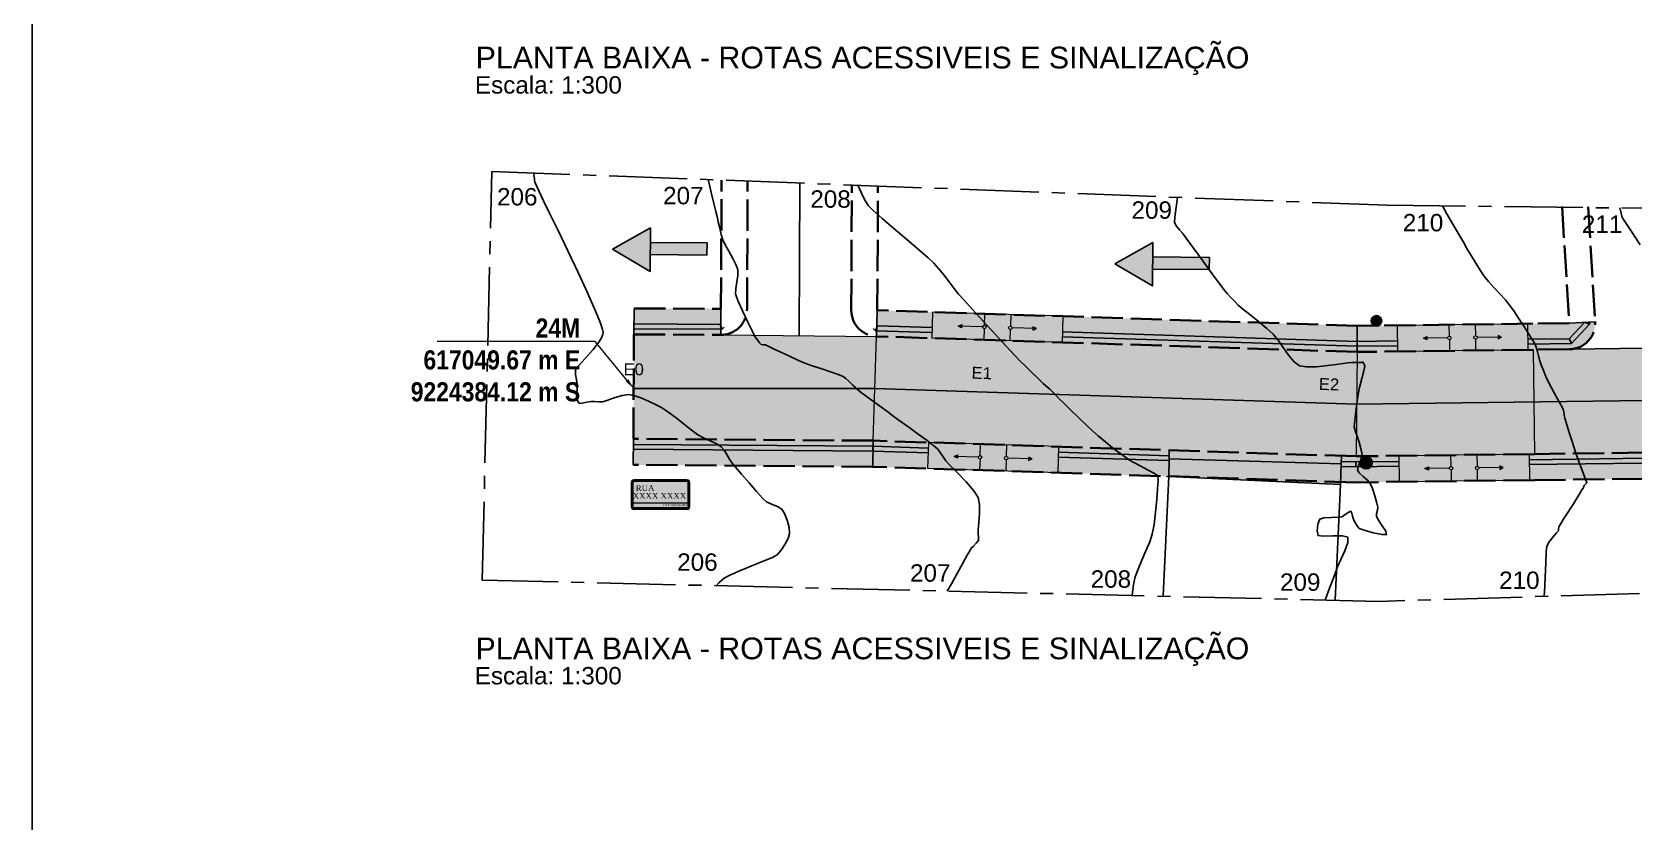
# Model space of a CAD drawing. Header units: feet. Extents: x 203667 to 205527, y 9204857 to 9205156.
# Drawn here: x 204513.6 to 204605.8, y 9204973.7 to 9205019.2 of the extents above; entities that cross this region are included whole.
import ezdxf
from ezdxf import colors
from ezdxf.entities.mleader import LeaderData, LeaderLine
from ezdxf.enums import TextEntityAlignment as Align
from ezdxf.math import Vec2, Vec3

# ---------------------------------------------------------------- set-up
doc = ezdxf.new("R2010")
doc.units = ezdxf.units.FT
doc.header["$LTSCALE"] = 0.3
doc.header["$MEASUREMENT"] = 0
for name, pattern in [('ACAD_ISO02W100', [15, 12, -3]), ('CENTER2', [1.125, 0.75, -0.125, 0.125, -0.125]), ('CONTINUO', [0])]:
    doc.linetypes.add(name, pattern=pattern)
for name, color, linetype in [('_EIXO PROJETADO', 2, 'Continuous'), ('C-ROAD-CNTR-N', 92, 'Continuous'), ('C1-HM-CURVA_INTERMEDIARIA', 3, 'Continuous'), ('C1-HM-CURVA_MESTRA', 5, 'Continuous'), ('CALÇADA', 3, 'Continuous'), ('Calçada Projetada', 20, 'Continuous'), ('Edificação Existente', 1, 'Continuous'), ('Estacas', 7, 'CONTINUO'), ('F-HZ-ESTACA', 98, 'Continuous'), ('L-tree', 102, 'Continuous'), ('Pavimento projetado', 51, 'Continuous'), ('PONTOS_SUBSTITUIDOS', 7, 'Continuous'), ('Poste e Rede Elétrica', 6, 'Continuous'), ('PST', 7, 'Continuous'), ('SINALIZACAO', 1, 'Continuous'), ('TEXTOS', 7, 'Continuous')]:
    doc.layers.add(name, color=color, linetype=linetype)
for name, color, linetype, lineweight in [('Alvenaria de 1 Vez', 6, 'ACAD_ISO02W100', 35), ('Cotas Acessibilidade', 5, 'Continuous', 25), ('Cotas Calçadas', 7, 'Continuous', 25), ('Detalhe 2', 1, 'Continuous', 18), ('EDIF', 7, 'Continuous', 0), ('MEIO FIO PROJETADO', 7, 'ACAD_ISO02W100', 35), ('PENA015', 1, 'Continuous', 15)]:
    doc.layers.add(name, color=color, linetype=linetype, lineweight=lineweight)
doc.styles.add('Arial', font='arial.ttf')
doc.styles.add('COTAS', font='ariblk.ttf', dxfattribs={"width": 0.75})
doc.styles.add('PONTOS_DADOS', font='BOOKOS.TTF')
doc.styles.add('Roman', font='arial.ttf', dxfattribs={"height": 2})

# ---------------------------------------------------------------- blocks, each defined once
blk = doc.blocks.new('r150')
at = {"linetype": 'Continuous'}
h = blk.add_hatch(color=4, dxfattribs=at)
h.dxf.hatch_style = 1
edge = h.paths.add_edge_path()
edge.add_arc((0, 0.907), 0.1, 180, 270, ccw=False)
edge.add_line((-0.1, 0.907), (-1.3, 0.907))
edge.add_line((-1.3, 0.907), (-1.3, 0.807))
edge.add_line((-1.3, 0.807), (-1.5, 0.907))
edge.add_line((-1.5, 0.907), (-1.3, 1.007))
edge.add_line((-1.3, 1.007), (-1.3, 0.907))
edge.add_line((-1.3, 0.907), (-0.1, 0.907))
edge.add_arc((0, 0.907), 0.1, 90, 180, ccw=False)
edge.add_line((0, 1.007), (0, 1.65))
edge.add_line((0, 1.65), (-3, 1.65))
edge.add_line((-3, 1.65), (-3, 0.15))
edge.add_line((-3, 0.15), (0, 0.15))
edge.add_line((0, 0.15), (0, 0.807))
edge = h.paths.add_edge_path()
edge.add_arc((1.5, 0.907), 0.1, 180, 270, ccw=False)
edge.add_arc((1.5, 0.907), 0.1, 90, 180, ccw=False)
edge.add_line((1.5, 1.007), (1.5, 1.65))
edge.add_line((1.5, 1.65), (0, 1.65))
edge.add_line((0, 1.65), (0, 1.007))
edge.add_arc((0, 0.907), 0.1, 0, 90, ccw=False)
edge.add_arc((0, 0.907), 0.1, -90, 0, ccw=False)
edge.add_line((0, 0.807), (0, 0.15))
edge.add_line((0, 0.15), (1.5, 0.15))
edge.add_line((1.5, 0.15), (1.5, 0.807))
edge = h.paths.add_edge_path()
edge.add_line((4.5, 1.65), (1.5, 1.65))
edge.add_line((1.5, 1.65), (1.5, 1.007))
edge.add_arc((1.5, 0.907), 0.1, 0, 90, ccw=False)
edge.add_line((1.6, 0.907), (2.8, 0.907))
edge.add_line((2.8, 0.907), (2.8, 1.007))
edge.add_line((2.8, 1.007), (3, 0.907))
edge.add_line((3, 0.907), (2.8, 0.807))
edge.add_line((2.8, 0.807), (2.8, 0.907))
edge.add_line((2.8, 0.907), (1.6, 0.907))
edge.add_arc((1.5, 0.907), 0.1, -90, 0, ccw=False)
edge.add_line((1.5, 0.807), (1.5, 0.15))
edge.add_line((1.5, 0.15), (4.5, 0.15))
edge.add_line((4.5, 0.15), (4.5, 1.65))
at = {"layer": 'PENA015', "color": 7}
for points in [[(-3, 0.15), (-3, 1.65)], [(-3, 1.65), (4.5, 1.65)], [(-1.3, 1.007), (-1.5, 0.907), (-1.3, 0.807)], [(-1.3, 0.807), (-1.3, 1.007)], [(0, 1.007), (0, 1.65)], [(1.5, 1.007), (1.5, 1.65)], [(2.8, 0.807), (2.8, 1.007)], [(2.8, 1.007), (3, 0.907), (2.8, 0.807)], [(4.5, 0.15), (4.5, 1.65)], [(-3, 0.15), (4.5, 0.15)], [(-1.5, 0.907), (-0.1, 0.907)], [(0, 0.15), (0, 0.807)], [(1.5, 0.807), (1.5, 0.15)], [(1.6, 0.907), (3, 0.907)]]:
    blk.add_lwpolyline(points, dxfattribs=at)
for centre in [(0, 0.907), (1.5, 0.907)]:
    blk.add_circle(centre, 0.1, dxfattribs=at)
blk = doc.blocks.new('A$C7DBB18B5')
at = {"layer": 'Detalhe 2', "lineweight": 20}
h = blk.add_hatch(color=5, dxfattribs=at)
h.dxf.hatch_style = 1
h.paths.add_polyline_path([(0.475, 0.25), (0.025, 0.25, 0.414214), (0, 0.225), (0, 0.025, 0.414214), (0.025, 0), (0.475, 0, 0.414214), (0.5, 0.025), (0.5, 0.225, 0.414214)])
h.paths.add_polyline_path([(0.495, 0.225), (0.495, 0.025, -0.414214), (0.475, 0.005), (0.025, 0.005, -0.414214), (0.005, 0.025), (0.005, 0.225, -0.414214), (0.025, 0.245), (0.475, 0.245, -0.414214)], flags=16)
h.paths.add_polyline_path([(0.485, 0.225), (0.485, 0.025, -0.414214), (0.475, 0.015), (0.025, 0.015, -0.414214), (0.015, 0.025), (0.015, 0.225, -0.414214), (0.025, 0.235), (0.475, 0.235, -0.414214)], flags=0)
h = blk.add_hatch(color=7, dxfattribs=at)
h.dxf.hatch_style = 1
h.paths.add_polyline_path([(0.475, 0.245), (0.025, 0.245, 0.414214), (0.005, 0.225), (0.005, 0.025, 0.414214), (0.025, 0.005), (0.475, 0.005, 0.414214), (0.495, 0.025), (0.495, 0.225, 0.414214)])
h.paths.add_polyline_path([(0.485, 0.225), (0.485, 0.025, -0.414214), (0.475, 0.015), (0.025, 0.015, -0.414214), (0.015, 0.025), (0.015, 0.225, -0.414214), (0.025, 0.235), (0.475, 0.235, -0.414214)], flags=16)
h = blk.add_hatch(color=5, dxfattribs=at)
h.dxf.hatch_style = 1
h.paths.add_polyline_path([(0.485, 0.225, 0.414214), (0.475, 0.235), (0.025, 0.235, 0.414214), (0.015, 0.225), (0.015, 0.025, 0.414214), (0.025, 0.015), (0.475, 0.015, 0.414214), (0.485, 0.025)])
at = {"layer": 'Detalhe 2', "color": 7, "lineweight": 20}
for points in [[(0.025, 0), (0.475, 0, 0.414214), (0.5, 0.025), (0.5, 0.225, 0.414214), (0.475, 0.25), (0.025, 0.25, 0.414214), (0, 0.225), (0, 0.025, 0.414214)], [(0.025, 0.005), (0.475, 0.005, 0.414214), (0.495, 0.025), (0.495, 0.225, 0.414214), (0.475, 0.245), (0.025, 0.245, 0.414214), (0.005, 0.225), (0.005, 0.025, 0.414214)], [(0.025, 0.015), (0.475, 0.015, 0.414214), (0.485, 0.025), (0.485, 0.225, 0.414214), (0.475, 0.235), (0.025, 0.235, 0.414214), (0.015, 0.225), (0.015, 0.025, 0.414214)]]:
    blk.add_lwpolyline(points, format="xyb", close=True, dxfattribs=at)
blk.add_lwpolyline([(0.015, 0.055), (0.485, 0.055)], dxfattribs=at)
at = {"color": 7, "lineweight": 20, "true_color": 0xffffff, "style": 'PONTOS_DADOS'}
for s, height, p in [('XXXX XXXX', 0.05, (0.241, 0.139)), ('RUA', 0.05, (0.119, 0.205)), ('CEP: 00000-000', 0.02, (0.374, 0.045))]:
    blk.add_text(s, height=height, dxfattribs=at).set_placement(p, align=Align.TOP_CENTER)
blk = doc.blocks.new('A$C0B4D12F7')
at = {"layer": 'SINALIZACAO'}
h = blk.add_hatch(color=4, dxfattribs=at)
h.dxf.hatch_style = 1
h.paths.add_polyline_path([(3.391, 0), (5.645, 1.302), (3.391, 2.603)])
h = blk.add_hatch(color=4, dxfattribs=at)
h.dxf.hatch_style = 1
h.paths.add_polyline_path([(3.391, 1.591), (0, 1.591), (0, 0.867), (3.391, 0.867)])
at = {"layer": 'SINALIZACAO', "color": 4}
for p, q in [((3.391, 1.591), (0, 1.591)), ((0, 0.867), (0, 1.591)), ((3.391, 0.867), (0, 0.867))]:
    blk.add_line(p, q, dxfattribs=at)
blk.add_lwpolyline([(5.645, 1.302), (3.391, 2.603), (3.391, 0)], close=True, dxfattribs=at)

msp = doc.modelspace()

# ---------------------------------------------------------------- hatches: boundary and pattern name
at = {"layer": 'CALÇADA'}
h = msp.add_hatch(color=3, dxfattribs=at)
h.dxf.hatch_style = 1
h.paths.add_polyline_path([(204579.01, 9204994.626), (204579, 9204993.608), (204588.886, 9204993.139), (204588.925, 9204994.343)])
at = {"layer": 'Calçada Projetada'}
h = msp.add_hatch(color=256, dxfattribs=at)
h.dxf.hatch_style = 1
h.paths.add_polyline_path([(204553.213, 9205001.751), (204553.221, 9205003.251), (204548.221, 9205003.276), (204548.214, 9205001.776)])
h = msp.add_hatch(color=256, dxfattribs=at)
h.dxf.hatch_style = 1
h.paths.add_polyline_path([(204589.831, 9205000.771), (204589.846, 9205002.272), (204562.221, 9205003.166), (204562.172, 9205001.667)])
edge = h.paths.add_edge_path()
edge.add_arc((204590.948, 9205002.557), 0.301, -86.89807, -63.68493, ccw=False)
edge.add_arc((204590.948, 9205002.557), 0.301, -114.86873, -86.89807, ccw=False)
edge.add_line((204590.822, 9205002.284), (204589.846, 9205002.272))
edge.add_line((204589.846, 9205002.272), (204589.831, 9205000.771))
edge.add_line((204589.831, 9205000.771), (204599.961, 9205000.899))
edge.add_line((204599.961, 9205000.899), (204602.058, 9205000.926))
edge.add_arc((204602.04, 9205002.423), 1.498, 270.69057, 363.18191)
edge.add_line((204603.536, 9205002.507), (204602.04, 9205002.425))
edge.add_line((204602.04, 9205002.425), (204599.942, 9205002.399))
edge.add_line((204599.942, 9205002.399), (204591.082, 9205002.287))
h = msp.add_hatch(color=256, dxfattribs=at)
h.dxf.hatch_style = 1
h.paths.add_polyline_path([(204548.183, 9204995.776), (204548.176, 9204994.276), (204561.966, 9204994.17), (204561.978, 9204995.67), (204561.978, 9204995.67)])
h.paths.add_polyline_path([(204561.978, 9204995.67), (204561.966, 9204994.17), (204579, 9204993.618), (204579.01, 9204994.626), (204579.026, 9204995.118)])
h = msp.add_hatch(color=256, dxfattribs=at)
h.dxf.hatch_style = 1
h.paths.add_polyline_path([(204600.037, 9204994.9), (204589.772, 9204994.77), (204588.94, 9204994.797), (204588.925, 9204994.343), (204588.891, 9204993.298), (204589.757, 9204993.27), (204600.056, 9204993.4), (204613.07, 9204993.564), (204613.051, 9204995.064)])
h.paths.add_polyline_path([(204613.051, 9204995.064), (204613.07, 9204993.564), (204657.114, 9204994.12), (204657.058, 9204995.619)])
h = msp.add_hatch(color=256, dxfattribs=at)
h.dxf.hatch_style = 1
h.paths.add_polyline_path([(204579.026, 9204995.118), (204579.01, 9204994.626), (204588.925, 9204994.343), (204588.94, 9204994.797)])
at = {"layer": 'L-tree', "linetype": 'Continuous'}
h = msp.add_hatch(color=256, dxfattribs=at)
h.dxf.hatch_style = 1
h.paths.add_polyline_path([(204590.335, 9204994.74, 1), (204590.373, 9204994.039, 1)])
at = {"layer": 'Pavimento projetado', "lineweight": 20}
h = msp.add_hatch(color=256, dxfattribs=at)
h.dxf.hatch_style = 1
h.paths.add_polyline_path([(204562.075, 9204998.668), (204562.172, 9205001.667), (204553.213, 9205001.751), (204548.214, 9205001.776), (204548.198, 9204998.671)])
h.paths.add_polyline_path([(204561.978, 9204995.67), (204562.075, 9204998.668), (204548.198, 9204998.671), (204548.183, 9204995.776)])
h = msp.add_hatch(color=256, dxfattribs=at)
h.dxf.hatch_style = 1
h.paths.add_polyline_path([(204589.801, 9204997.771), (204589.831, 9205000.771), (204562.172, 9205001.667), (204562.075, 9204998.668)])
h.paths.add_polyline_path([(204589.772, 9204994.77), (204589.801, 9204997.771), (204562.075, 9204998.668), (204561.978, 9204995.68), (204561.978, 9204995.67)])
h = msp.add_hatch(color=256, dxfattribs=at)
h.dxf.hatch_style = 1
h.paths.add_polyline_path([(204599.999, 9204997.899), (204599.961, 9205000.899), (204589.831, 9205000.771), (204589.801, 9204997.771)])
h.paths.add_polyline_path([(204600.037, 9204994.9), (204599.999, 9204997.899), (204589.801, 9204997.771), (204589.772, 9204994.77)])
h.paths.add_polyline_path([(204613.051, 9204995.064), (204613.013, 9204998.064), (204599.999, 9204997.899), (204600.037, 9204994.9)])
h.paths.add_polyline_path([(204613.013, 9204998.064), (204612.976, 9205001.063), (204611.062, 9205001.039), (204602.058, 9205000.926), (204599.961, 9205000.899), (204599.999, 9204997.899)])
at = {"layer": 'Poste e Rede Elétrica', "linetype": 'ByBlock'}
h = msp.add_hatch(color=256, dxfattribs=at)
h.dxf.hatch_style = 1
h.paths.add_polyline_path([(204590.932, 9205002.858, 1), (204590.965, 9205002.256, 1)])

# ---------------------------------------------------------------- linework, layer by layer
at = {"layer": '_EIXO PROJETADO', "linetype": 'CENTER2', "ltscale": 20, "elevation": 0.057}
msp.add_lwpolyline([(204673.092, 9205008.273), (204673.549, 9204988.914), (204591.084, 9204986.428), (204539.479, 9204987.647), (204540.035, 9205011.152), (204591.574, 9205009.205)], close=True, dxfattribs=at)
at = {"layer": 'Alvenaria de 1 Vez', "ltscale": 0.5}
msp.add_line((204561.966, 9204994.17, 0.057), (204548.173, 9204994.276, 0.057), dxfattribs=at)
at = {"layer": 'Alvenaria de 1 Vez', "ltscale": 0.5, "elevation": 0.057}
for points in [[(204553.221, 9205003.251), (204553.258, 9205010.656)], [(204602.04, 9205002.425), (204599.942, 9205002.399), (204589.846, 9205002.272), (204562.221, 9205003.166), (204562.256, 9205010.324)], [(204601.63, 9205009.137), (204602.04, 9205002.425)], [(204548.221, 9205003.276), (204553.221, 9205003.251)], [(204613.07, 9204993.564), (204600.056, 9204993.4), (204589.757, 9204993.27), (204561.948, 9204994.17)]]:
    msp.add_lwpolyline(points, dxfattribs=at)
at = {"layer": 'C-ROAD-CNTR-N', "color": 98, "linetype": 'Continuous', "lineweight": -3, "elevation": 0.057, "flags": 128}
for points in [[(204557.757, 9205010.49), (204557.713, 9205001.729)], [(204669.448, 9204998.776), (204662.462, 9204998.688), (204589.801, 9204997.771), (204562.075, 9204998.668), (204548.195, 9204998.671)]]:
    msp.add_lwpolyline(points, dxfattribs=at)
at = {"layer": 'C1-HM-CURVA_INTERMEDIARIA', "linetype": 'Continuous', "lineweight": -3, "flags": 128}
for points, elevation in [([(204552.95, 9204987.329), (204553.093, 9204987.486), (204553.402, 9204987.764), (204553.766, 9204987.961), (204554.337, 9204988.207), (204555.004, 9204988.474), (204555.656, 9204988.735), (204556.181, 9204988.959), (204556.47, 9204989.12), (204556.686, 9204989.362), (204556.907, 9204989.689), (204557.085, 9204990.035), (204557.173, 9204990.335), (204557.142, 9204990.671), (204557.025, 9204991.092), (204556.872, 9204991.483), (204556.73, 9204991.729), (204556.473, 9204991.884), (204556.123, 9204992.011), (204555.834, 9204992.149), (204555.629, 9204992.351), (204555.271, 9204992.744), (204554.838, 9204993.235), (204554.407, 9204993.733), (204554.055, 9204994.146), (204553.86, 9204994.383), (204553.716, 9204994.602), (204553.561, 9204994.867), (204553.399, 9204995.124), (204553.236, 9204995.319), (204552.982, 9204995.479), (204552.609, 9204995.658), (204552.213, 9204995.84), (204551.889, 9204996.011), (204551.586, 9204996.231), (204551.141, 9204996.579), (204550.639, 9204996.974), (204550.164, 9204997.334), (204549.799, 9204997.577), (204549.461, 9204997.754), (204549.045, 9204997.949), (204548.61, 9204998.13), (204548.213, 9204998.267), (204547.909, 9204998.328), (204547.532, 9204998.275), (204547.073, 9204998.135), (204546.655, 9204997.987), (204546.402, 9204997.909), (204546.193, 9204997.904), (204545.952, 9204997.915), (204545.741, 9204997.917), (204545.503, 9204997.877), (204545.23, 9204997.822), (204545.062, 9204997.814), (204544.969, 9204997.963), (204544.913, 9204998.153), (204544.917, 9204998.345), (204544.939, 9204998.64), (204544.949, 9204998.901), (204544.908, 9204999.162), (204544.848, 9204999.477), (204544.848, 9204999.74), (204545.028, 9204999.98), (204545.413, 9205000.401), (204545.868, 9205000.914), (204546.191, 9205001.331), (204546.363, 9205001.62), (204546.428, 9205001.789), (204546.443, 9205001.865), (204546.442, 9205001.915), (204546.41, 9205002.069), (204546.293, 9205002.422), (204546.028, 9205003.084), (204545.563, 9205004.14), (204545.006, 9205005.345), (204544.413, 9205006.59), (204543.845, 9205007.764), (204543.358, 9205008.757), (204543.013, 9205009.457), (204542.866, 9205009.755), (204542.751, 9205010.004), (204542.622, 9205010.284), (204542.557, 9205010.424), (204542.53, 9205010.489), (204542.505, 9205010.554), (204542.496, 9205010.635), (204542.489, 9205010.72), (204542.459, 9205010.964), (204542.447, 9205011.061)], 206.057), ([(204566.25, 9204987.015), (204566.489, 9204987.442), (204567.027, 9204988.408), (204567.399, 9204989.076), (204567.54, 9204989.329), (204567.583, 9204989.407), (204567.627, 9204989.483), (204567.732, 9204989.588), (204567.918, 9204989.779), (204568.035, 9204989.933), (204568.04, 9204990.129), (204568.017, 9204990.335), (204568.034, 9204990.544), (204568.07, 9204990.967), (204568.098, 9204991.491), (204568.092, 9204992.004), (204568.024, 9204992.392), (204567.775, 9204992.779), (204567.333, 9204993.293), (204566.83, 9204993.825), (204566.398, 9204994.267), (204566.169, 9204994.51), (204566.015, 9204994.734), (204565.847, 9204994.995), (204565.682, 9204995.208), (204565.479, 9204995.374), (204565.08, 9204995.673), (204564.568, 9204996.048), (204564.028, 9204996.439), (204563.543, 9204996.791), (204563.196, 9204997.043), (204562.817, 9204997.32), (204562.345, 9204997.664), (204561.874, 9204998.008), (204561.498, 9204998.282), (204561.311, 9204998.421), (204561.186, 9204998.524), (204561.046, 9204998.644), (204560.943, 9204998.736), (204560.819, 9204998.859), (204560.696, 9204998.983), (204560.581, 9204999.093), (204560.415, 9204999.247), (204560.259, 9204999.366), (204560.03, 9204999.455), (204559.58, 9204999.608), (204559.023, 9204999.794), (204558.477, 9204999.98), (204558.056, 9205000.134), (204557.655, 9205000.304), (204557.159, 9205000.527), (204556.666, 9205000.754), (204556.278, 9205000.936), (204556.093, 9205001.023), (204555.929, 9205001.111), (204555.789, 9205001.178), (204555.659, 9205001.182), (204555.536, 9205001.192), (204555.443, 9205001.294), (204555.298, 9205001.487), (204555.179, 9205001.665), (204555.038, 9205001.938), (204554.77, 9205002.483), (204554.461, 9205003.137), (204554.197, 9205003.734), (204554.066, 9205004.11), (204554.07, 9205004.425), (204554.131, 9205004.801), (204554.191, 9205005.176), (204554.191, 9205005.49), (204554.089, 9205005.77), (204553.897, 9205006.148), (204553.671, 9205006.558), (204553.465, 9205006.935), (204553.333, 9205007.213), (204553.239, 9205007.519), (204553.149, 9205007.883), (204553.067, 9205008.248), (204552.994, 9205008.562), (204552.925, 9205008.85), (204552.818, 9205009.31), (204552.685, 9205009.872), (204552.539, 9205010.467), (204552.483, 9205010.682)], 207.057), ([(204576.879, 9204986.764), (204576.971, 9204987.389), (204577.061, 9204987.832), (204577.224, 9204988.282), (204577.446, 9204988.795), (204577.684, 9204989.33), (204577.899, 9204989.844), (204578.048, 9204990.297), (204578.147, 9204990.842), (204578.235, 9204991.557), (204578.306, 9204992.286), (204578.354, 9204992.871), (204578.373, 9204993.154), (204578.382, 9204993.324), (204578.384, 9204993.516), (204578.349, 9204993.662), (204578.177, 9204993.78), (204577.816, 9204993.98), (204577.379, 9204994.21), (204576.983, 9204994.418), (204576.743, 9204994.551), (204576.5, 9204994.716), (204576.229, 9204994.912), (204575.994, 9204995.089), (204575.746, 9204995.284), (204575.364, 9204995.591), (204574.953, 9204995.929), (204574.615, 9204996.218), (204574.295, 9204996.515), (204573.835, 9204996.958), (204573.344, 9204997.435), (204572.932, 9204997.838), (204572.709, 9204998.058), (204572.505, 9204998.263), (204572.278, 9204998.496), (204572.141, 9204998.633), (204572.026, 9204998.731), (204571.91, 9204998.828), (204571.771, 9204998.959), (204571.474, 9204999.241), (204571.097, 9204999.602), (204570.721, 9204999.967), (204570.424, 9205000.262), (204570.128, 9205000.574), (204569.626, 9205001.114), (204568.999, 9205001.791), (204568.33, 9205002.517), (204567.701, 9205003.203), (204567.196, 9205003.759), (204566.897, 9205004.096), (204566.639, 9205004.417), (204566.349, 9205004.798), (204566.047, 9205005.198), (204565.751, 9205005.573), (204565.481, 9205005.883), (204565.154, 9205006.184), (204564.596, 9205006.664), (204563.902, 9205007.249), (204563.17, 9205007.865), (204562.495, 9205008.439), (204561.974, 9205008.898), (204561.704, 9205009.167), (204561.501, 9205009.494), (204561.301, 9205009.904), (204561.125, 9205010.327), (204561.114, 9205010.356)], 208.057), ([(204587.997, 9204986.501), (204588.196, 9204987.036), (204588.546, 9204987.972), (204588.706, 9204988.404), (204588.891, 9204988.83), (204589.125, 9204989.341), (204589.301, 9204989.811), (204589.307, 9204990.111), (204588.989, 9204990.205), (204588.431, 9204990.196), (204587.88, 9204990.17), (204587.585, 9204990.208), (204587.53, 9204990.48), (204587.57, 9204990.872), (204587.681, 9204991.147), (204587.928, 9204991.222), (204588.341, 9204991.255), (204588.741, 9204991.267), (204588.949, 9204991.28), (204589.078, 9204991.363), (204589.203, 9204991.457), (204589.349, 9204991.555), (204589.483, 9204991.609), (204589.529, 9204991.508), (204589.573, 9204991.319), (204589.623, 9204991.155), (204589.706, 9204990.986), (204589.829, 9204990.777), (204589.961, 9204990.625), (204590.249, 9204990.516), (204590.764, 9204990.371), (204591.27, 9204990.264), (204591.534, 9204990.269), (204591.481, 9204990.459), (204591.282, 9204990.775), (204591.062, 9204991.095), (204590.947, 9204991.298), (204590.956, 9204991.468), (204590.999, 9204991.669), (204591.018, 9204991.844), (204590.966, 9204992.083), (204590.852, 9204992.487), (204590.714, 9204992.91), (204590.59, 9204993.203), (204590.424, 9204993.396), (204590.19, 9204993.603), (204589.974, 9204993.805), (204589.86, 9204993.978), (204589.908, 9204994.243), (204590.048, 9204994.564), (204590.13, 9204994.847), (204590.073, 9204995.145), (204589.944, 9204995.579), (204589.811, 9204995.982), (204589.743, 9204996.186), (204589.697, 9204996.323), (204589.661, 9204996.462), (204589.675, 9204996.639), (204589.717, 9204997.022), (204589.773, 9204997.501), (204589.834, 9204997.968), (204589.887, 9204998.315), (204589.978, 9204998.733), (204590.103, 9204999.244), (204590.215, 9204999.679), (204590.264, 9204999.868), (204590.276, 9204999.928), (204590.285, 9204999.988), (204590.215, 9205000.096), (204590.146, 9205000.195), (204590.106, 9205000.164), (204589.988, 9205000.166), (204589.741, 9205000.169), (204589.521, 9205000.169), (204589.281, 9205000.137), (204588.79, 9205000.066), (204588.159, 9204999.984), (204587.498, 9204999.921), (204586.916, 9204999.907), (204586.525, 9204999.969), (204586.21, 9205000.202), (204585.893, 9205000.58), (204585.581, 9205001.025), (204585.282, 9205001.457), (204585.002, 9205001.797), (204584.643, 9205002.121), (204584.166, 9205002.515), (204583.668, 9205002.915), (204583.244, 9205003.254), (204582.989, 9205003.469), (204582.794, 9205003.664), (204582.574, 9205003.898), (204582.36, 9205004.136), (204582.181, 9205004.346), (204581.941, 9205004.66), (204581.496, 9205005.261), (204580.95, 9205006.002), (204580.412, 9205006.736), (204579.987, 9205007.317), (204579.781, 9205007.597), (204579.621, 9205007.788), (204579.44, 9205008.007), (204579.329, 9205008.21), (204579.344, 9205008.517), (204579.419, 9205009.093), (204579.506, 9205009.661)], 209.057), ([(204604.949, 9205009.052), (204605.004, 9205008.834), (204605.069, 9205008.568), (204605.098, 9205008.504), (204605.25, 9205008.271), (204605.628, 9205007.689), (204606.121, 9205006.928)], 211.057)]:
    msp.add_lwpolyline(points, dxfattribs=dict(at, elevation=elevation))
at = {"layer": 'C1-HM-CURVA_MESTRA', "linetype": 'Continuous', "lineweight": -3, "elevation": 210.057, "flags": 128}
msp.add_lwpolyline([(204600.586, 9204986.715), (204600.611, 9204986.944), (204600.662, 9204987.827), (204600.69, 9204988.648), (204600.714, 9204989.284), (204600.752, 9204989.61), (204600.897, 9204989.852), (204601.117, 9204990.131), (204601.32, 9204990.368), (204601.417, 9204990.485), (204601.433, 9204990.602), (204601.448, 9204990.72), (204601.541, 9204990.873), (204601.742, 9204991.186), (204601.968, 9204991.537), (204602.137, 9204991.801), (204602.282, 9204992.034), (204602.459, 9204992.32), (204602.613, 9204992.571), (204602.692, 9204992.699), (204602.778, 9204992.834), (204602.84, 9204992.932), (204602.874, 9204992.995), (204602.891, 9204993.04), (204602.909, 9204993.088), (204602.978, 9204993.16), (204603.049, 9204993.251), (204602.989, 9204993.427), (204602.841, 9204993.812), (204602.669, 9204994.26), (204602.534, 9204994.626), (204602.409, 9204994.999), (204602.223, 9204995.572), (204602.023, 9204996.193), (204601.859, 9204996.71), (204601.781, 9204996.969), (204601.752, 9204997.131), (204601.726, 9204997.317), (204601.69, 9204997.476), (204601.557, 9204997.735), (204601.299, 9204998.204), (204601.021, 9204998.707), (204600.831, 9204999.069), (204600.703, 9204999.357), (204600.56, 9204999.703), (204600.43, 9205000.032), (204600.345, 9205000.268), (204600.273, 9205000.544), (204600.202, 9205000.862), (204600.129, 9205001.11), (204600.022, 9205001.315), (204599.88, 9205001.541), (204599.753, 9205001.738), (204599.627, 9205001.938), (204599.403, 9205002.29), (204599.129, 9205002.714), (204598.85, 9205003.131), (204598.613, 9205003.463), (204598.367, 9205003.759), (204598.055, 9205004.103), (204597.72, 9205004.467), (204597.404, 9205004.82), (204597.149, 9205005.134), (204596.92, 9205005.469), (204596.665, 9205005.875), (204596.404, 9205006.309), (204596.159, 9205006.727), (204595.949, 9205007.087), (204595.726, 9205007.466), (204595.401, 9205008.021), (204595.025, 9205008.671), (204594.744, 9205009.169)], dxfattribs=at)
at = {"layer": 'CALÇADA', "color": 3, "elevation": 0.057}
for points in [[(204579, 9204993.608), (204579.01, 9204994.626)], [(204579, 9204993.608), (204579.01, 9204994.626)], [(204588.925, 9204994.343), (204579.01, 9204994.626)], [(204588.925, 9204994.343), (204579.01, 9204994.626)], [(204588.886, 9204993.139), (204588.925, 9204994.343)], [(204588.886, 9204993.139), (204588.925, 9204994.343)]]:
    msp.add_lwpolyline(points, dxfattribs=at)
msp.add_lwpolyline([(204588.925, 9204994.343), (204588.886, 9204993.139), (204579, 9204993.608), (204579.01, 9204994.626)], close=True, dxfattribs=at)
msp.add_lwpolyline([(204588.925, 9204994.343), (204588.886, 9204993.139), (204579, 9204993.608), (204579.01, 9204994.626)], close=True, dxfattribs=at)
at = {"layer": 'Calçada Projetada'}
for p, q in [((204548.221, 9205003.276, 0.057), (204548.214, 9205001.776, 0.057)), ((204553.221, 9205003.251, 0.057), (204553.213, 9205001.752, 0.057)), ((204562.172, 9205001.667, 0.057), (204562.221, 9205003.166, 0.057)), ((204589.831, 9205000.771, 0.057), (204589.846, 9205002.272, 0.057)), ((204548.183, 9204995.776, 0.057), (204548.176, 9204994.275, 0.057)), ((204561.966, 9204994.17, 0.057), (204561.978, 9204995.666, 0.057)), ((204579.01, 9204994.626, 0.057), (204579.026, 9204995.118, 0.057)), ((204588.925, 9204994.343, 0.057), (204588.94, 9204994.797, 0.057))]:
    msp.add_line(p, q, dxfattribs=at)
at = {"layer": 'Cotas Acessibilidade', "color": 5}
for p, q in [((204548.215, 9205002.101, 0.057), (204553.288, 9205002.076, 0.057)), ((204548.217, 9205002.381, 0.057), (204553.173, 9205002.356, 0.057)), ((204553.173, 9205002.356, 0.057), (204553.217, 9205002.4, 0.057)), ((204553.173, 9205002.356, 0.057), (204553.23, 9205002.216, 0.057)), ((204553.288, 9205002.076, 0.057), (204553.23, 9205002.216, 0.057)), ((204553.288, 9205002.076, 0.057), (204553.414, 9205002.201, 0.057)), ((204561.991, 9205002.119, 0.11), (204562.112, 9205001.994, 0.11)), ((204562.112, 9205001.994, 0.11), (204562.173, 9205002.132, 0.11)), ((204562.112, 9205001.994, 0.11), (204565.365, 9205001.889, 0.11)), ((204562.234, 9205002.27, 0.11), (204562.173, 9205002.132, 0.11)), ((204562.193, 9205002.313, 0.11), (204562.234, 9205002.27, 0.11)), ((204562.234, 9205002.27, 0.11), (204565.374, 9205002.168, 0.11)), ((204572.87, 9205001.926, 0.055), (204589.837, 9205001.376, 0.055)), ((204602.048, 9205001.531, 0.055), (204602.932, 9205002.477, 0.055)), ((204602.17, 9205001.253, 0.055), (204603.219, 9205002.374, 0.055)), ((204602.932, 9205002.477, 0.055), (204602.935, 9205002.423, 0.055)), ((204602.932, 9205002.477, 0.055), (204603.075, 9205002.425, 0.055)), ((204603.219, 9205002.374, 0.055), (204603.075, 9205002.425, 0.055)), ((204603.219, 9205002.374, 0.055), (204603.215, 9205002.44, 0.055)), ((204572.861, 9205001.646, 0.055), (204589.834, 9205001.096, 0.055)), ((204589.834, 9205001.096, 0.055), (204589.835, 9205001.236, 0.055)), ((204589.834, 9205001.096, 0.055), (204592.152, 9205001.126, 0.055)), ((204589.837, 9205001.376, 0.055), (204589.835, 9205001.236, 0.055)), ((204589.837, 9205001.376, 0.055), (204592.149, 9205001.406, 0.055)), ((204599.648, 9205001.5, 0.055), (204602.048, 9205001.531, 0.055)), ((204599.652, 9205001.22, 0.055), (204602.17, 9205001.253, 0.055)), ((204602.048, 9205001.531, 0.055), (204602.109, 9205001.392, 0.055)), ((204602.17, 9205001.253, 0.055), (204602.109, 9205001.392, 0.055)), ((204561.965, 9204995.345, 0.057), (204548.182, 9204995.451, 0.057)), ((204561.965, 9204995.345, 0.057), (204561.962, 9204995.205, 0.057)), ((204565.15, 9204995.242, 0.057), (204561.965, 9204995.345, 0.057)), ((204561.96, 9204995.065, 0.057), (204548.18, 9204995.171, 0.057)), ((204561.96, 9204995.065, 0.057), (204561.962, 9204995.205, 0.057)), ((204565.141, 9204994.962, 0.057), (204561.96, 9204995.065, 0.057)), ((204579.006, 9204994.521, 0.057), (204572.637, 9204994.727, 0.057)), ((204579.015, 9204994.8, 0.057), (204572.646, 9204995.007, 0.057)), ((204589.768, 9204994.445, 0.057), (204588.929, 9204994.472, 0.057)), ((204589.768, 9204994.445, 0.057), (204589.767, 9204994.305, 0.057)), ((204592.236, 9204994.476, 0.057), (204589.768, 9204994.445, 0.057)), ((204644.763, 9204995.139, 0.057), (204599.735, 9204994.571, 0.057)), ((204644.767, 9204994.859, 0.057), (204599.739, 9204994.291, 0.057)), ((204589.766, 9204994.165, 0.057), (204588.92, 9204994.192, 0.057)), ((204589.766, 9204994.165, 0.057), (204589.767, 9204994.305, 0.057)), ((204592.24, 9204994.196, 0.057), (204589.766, 9204994.165, 0.057))]:
    msp.add_line(p, q, dxfattribs=at)
at = {"layer": 'Cotas Acessibilidade'}
msp.add_line((204602.04, 9205002.425, 0.057), (204603.537, 9205002.507, 0.057), dxfattribs=at)
at = {"layer": 'Cotas Calçadas'}
msp.add_line((204611.062, 9205001.039, 0.057), (204602.058, 9205000.926, 0.057), dxfattribs=at)
msp.add_lwpolyline([(204513.571, 9205090.138), (204687.679, 9205090.138), (204687.679, 9204857.346), (204513.571, 9204857.346)], close=True, dxfattribs=at)
at = {"layer": 'EDIF'}
for p in [(204578.895, 9204993.613, 0.057), (204578.895, 9204993.613, 0.057), (204578.895, 9204993.613, 0.057), (204588.886, 9204993.139, 0.057), (204588.886, 9204993.139, 0.057), (204588.886, 9204993.139, 0.057)]:
    msp.add_point(p, dxfattribs=at)
at = {"layer": 'Edificação Existente', "color": 1, "elevation": 0.057}
msp.add_lwpolyline([(204578.675, 9204986.748), (204579, 9204993.608), (204588.886, 9204993.139), (204588.572, 9204986.523)], dxfattribs=at)
at = {"layer": 'L-tree', "linetype": 'Continuous'}
msp.add_circle((204590.354, 9204994.39, 0.057), 0.351, dxfattribs=at)
at = {"layer": 'MEIO FIO PROJETADO', "color": 1, "ltscale": 0.5}
msp.add_line((204548.183, 9204995.776, 0.057), (204548.214, 9205001.776, 0.057), dxfattribs=at)
at = {"layer": 'MEIO FIO PROJETADO', "ltscale": 0.5}
msp.add_line((204561.978, 9204995.67, 0.057), (204548.184, 9204995.776, 0.057), dxfattribs=at)
at = {"layer": 'MEIO FIO PROJETADO', "ltscale": 0.5, "elevation": 0.057}
for points in [[(204548.214, 9205001.776), (204553.213, 9205001.751, 0.414214), (204554.721, 9205003.244), (204554.757, 9205010.601)], [(204603.537, 9205002.517, -0.428468), (204602.058, 9205000.926), (204599.961, 9205000.899), (204589.831, 9205000.771), (204562.172, 9205001.667, -0.406206), (204560.721, 9205003.173), (204560.756, 9205010.38)]]:
    msp.add_lwpolyline(points, format="xyb", dxfattribs=at)
for points in [[(204603.133, 9205009.121), (204603.537, 9205002.517)], [(204613.051, 9204995.064), (204600.037, 9204994.9), (204589.772, 9204994.77), (204561.978, 9204995.67)]]:
    msp.add_lwpolyline(points, dxfattribs=at)
at = {"layer": 'Pavimento projetado', "lineweight": 20}
for p, q in [((204553.213, 9205001.751, 0.057), (204562.172, 9205001.667, 0.057)), ((204561.978, 9204995.67, 0.057), (204562.172, 9205001.667, 0.057)), ((204599.961, 9205000.899, 0.057), (204600.037, 9204994.9, 0.057)), ((204589.831, 9205000.771, 0.057), (204589.772, 9204994.77, 0.057))]:
    msp.add_line(p, q, dxfattribs=at)
at = {"layer": 'PONTOS_SUBSTITUIDOS'}
msp.add_point((204590.962, 9205002.474, 0.057), dxfattribs=at)
at = {"layer": 'Poste e Rede Elétrica', "linetype": 'ByBlock'}
msp.add_circle((204590.948, 9205002.557, 0.057), 0.301, dxfattribs=at)
at = {"layer": 'PST'}
msp.add_point((204590.962, 9205002.474, 0.057), dxfattribs=at)
msp.add_point((204590.962, 9205002.474, 0.057), dxfattribs=at)

# ---------------------------------------------------------------- block references
at = {"layer": 'Estacas', "xscale": 0.9639661851663491, "yscale": 0.9639661851663491, "zscale": 0.9639661851663491, "rotation": 179.3949512521692}
for p in [(204552.433, 9205007.873, 0), (204581.344, 9205007.038, 0)]:
    msp.add_blockref('A$C0B4D12F7', p, dxfattribs=at)
at = {"layer": 'SINALIZACAO', "extrusion": (1.95987e-10, 6.05293e-09, 1), "rotation": 178.1454732231169}
for p in [(204569.906, 9205003.067, 0.056), (204569.663, 9204995.571, 0.058)]:
    msp.add_blockref('r150', p, dxfattribs=at)
at = {"layer": 'SINALIZACAO', "extrusion": (-7.64363e-11, 6.05562e-09, 1), "rotation": 180.7231702322931}
for p in [(204596.635, 9205002.507, 0.053), (204596.73, 9204995.008, 0.056)]:
    msp.add_blockref('r150', p, dxfattribs=at)
at = {"layer": 'SINALIZACAO', "xscale": 6.762977136762542, "yscale": 6.762977136762542, "zscale": 6.762977136762542}
msp.add_blockref('A$C7DBB18B5', (204548.051, 9204991.722), dxfattribs=at)

# ---------------------------------------------------------------- texts
at = {"linetype": 'Continuous', "style": 'Roman'}
for s, height, p in [('PLANTA BAIXA - ROTAS ACESSIVEIS E SINALIZAÇÃO', 1.25, (204539.103, 9205017.074)), ('Escala: 1:300', 1, (204539.057, 9205015.628)), ('PLANTA BAIXA - ROTAS ACESSIVEIS E SINALIZAÇÃO', 1.25, (204539.095, 9204983.098)), ('Escala: 1:300', 1, (204539.049, 9204981.653))]:
    msp.add_text(s, height=height, dxfattribs=at).set_placement(p)
at = {"layer": 'C1-HM-CURVA_INTERMEDIARIA', "linetype": 'Continuous', "lineweight": -3, "style": 'Arial'}
for s, p in [('206', (204540.332, 9205009.196)), ('207', (204549.891, 9205009.261)), ('208', (204558.364, 9205009.064)), ('209', (204576.851, 9205008.43)), ('211', (204602.771, 9205007.62)), ('206', (204550.702, 9204988.186)), ('207', (204564.1, 9204987.56)), ('208', (204574.498, 9204987.211)), ('209', (204585.395, 9204987.035))]:
    msp.add_text(s, height=1, dxfattribs=at).set_placement(p)
at = {"layer": 'C1-HM-CURVA_MESTRA', "linetype": 'Continuous', "lineweight": -3, "style": 'Arial'}
for p in [(204592.463, 9205007.706), (204598.008, 9204987.142)]:
    msp.add_text('210', height=1, dxfattribs=at).set_placement(p)
at = {"layer": 'F-HZ-ESTACA', "color": 98, "linetype": 'Continuous', "lineweight": -3, "char_height": 0.6858, "attachment_point": 8, "style": 'Arial'}
for s, insert, rotation in [('{\\fArial|b0|i0|c0|p2;E0}', (204548.198, 9204999.418, 0.057), 359.99097), ('{\\fArial|b0|i0|c0|p2;E1}', (204568.219, 9204999.217, 0.057), 358.14547), ('{\\fArial|b0|i0|c0|p2;E2}', (204588.208, 9204998.57, 0.057), 358.14547)]:
    msp.add_mtext(s, dxfattribs=dict(at, insert=insert, rotation=rotation))

# ---------------------------------------------------------------- leaders
at = {"layer": 'TEXTOS', "color": 1}
ml = msp.add_multileader_mtext('Standard', dxfattribs=at)
ml.set_content('24M \\P617049.67 m E\\P9224384.12 m S', color=1, style='COTAS')
ml.set_leader_properties(color=256, linetype='ByLayer', lineweight=0)
ml.build(insert=Vec2(0, 0))
ml.multileader.update_dxf_attribs({"text_right_attachment_type": 6, "dogleg_length": 0.36, "arrow_head_size": 0.6})
ctx = ml.context
ctx.base_point, ctx.char_height, ctx.arrow_head_size, ctx.landing_gap_size, ctx.plane_origin = Vec3(204534.648, 9205002.137, 0.057), 1.1, 0.6, 0.5, Vec3(204541.616, 9205026.872, 0.057)
ctx.right_attachment, ctx.text_align_type = 6, 2
notes = []
notes.append((ctx, [(1, (1, 1, 0), (204545.98, 9205001.376, 0.057), (-1, 0), 0.36, [(0, [(204548.198, 9204998.671, 0.057)], 0, [])])]))
ctx.mtext.insert, ctx.mtext.width, ctx.mtext.alignment, ctx.mtext.flow_direction = Vec3(204545.12, 9205002.696, 0.057), 15.74927, 3, 5
for ctx, leaders in notes:
    for number, flags, end, landing, length, lines in leaders:
        leader = LeaderData()
        leader.index, (leader.has_last_leader_line, leader.has_dogleg_vector, leader.attachment_direction) = number, flags
        leader.last_leader_point, leader.dogleg_vector, leader.dogleg_length = Vec3(end), Vec3(landing), length
        for number, points, colour, breaks in lines:
            line = LeaderLine()
            line.index, line.vertices, line.color, line.breaks = number, Vec3.list(points), colors.encode_raw_color(colour), breaks
            leader.lines.append(line)
        ctx.leaders.append(leader)

doc.saveas('drawing.dxf')
